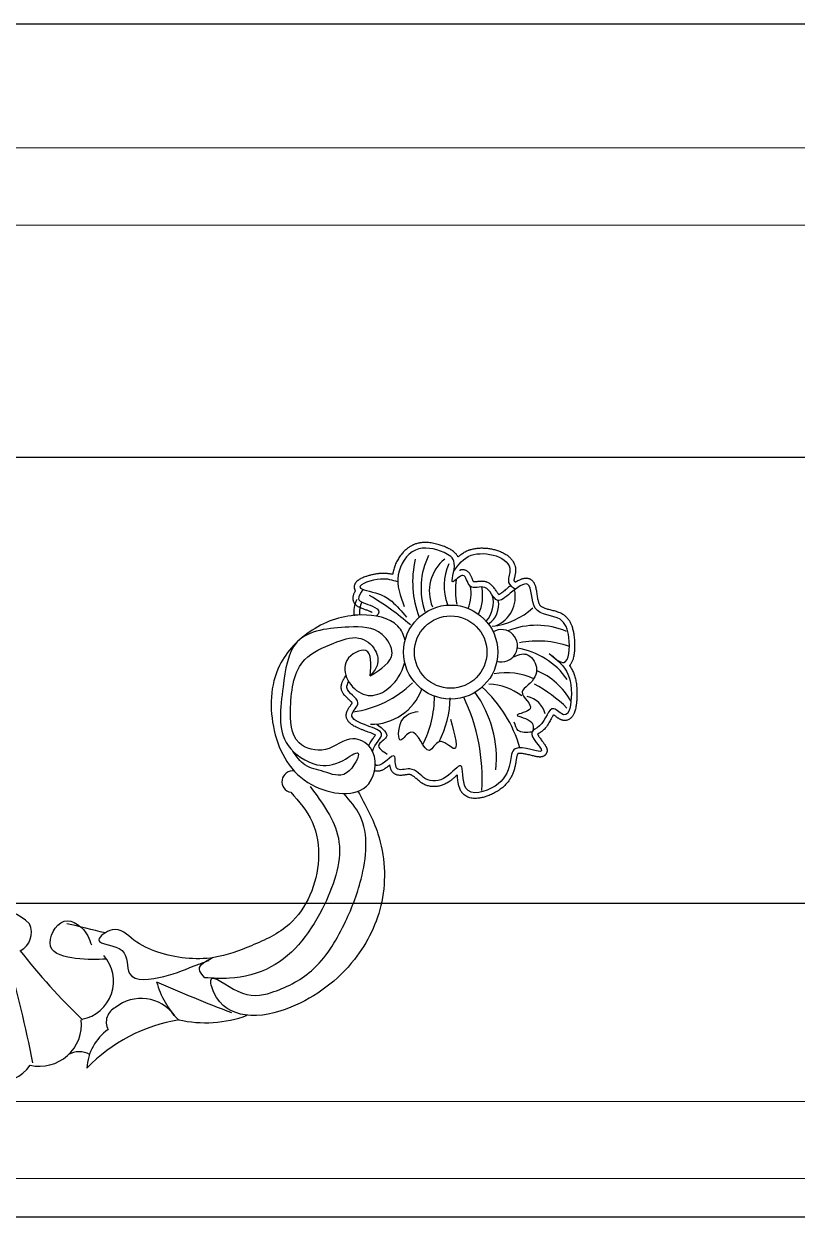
# Model space of a CAD drawing. Header units: millimetres. Extents: x -159343 to -156938, y -78749 to -77939.
# Drawn here: x -158895 to -158831.9, y -78577.1 to -78479.6 of the extents above; entities that cross this region are included whole.
import ezdxf

# ---------------------------------------------------------------- set-up
doc = ezdxf.new("R2010")
doc.units = ezdxf.units.MM
doc.header["$LTSCALE"] = 2
doc.header["$MEASUREMENT"] = 0
doc.layers.get('0').update_dxf_attribs({"linetype": 'CONTINUOUS'})
doc.layers.add('刀型线', color=67, linetype='CONTINUOUS', lineweight=9)
doc.layers.add('标注', color=7, linetype='CONTINUOUS', lineweight=25)
doc.layers.add('图层3', color=3, linetype='CONTINUOUS')
doc.layers.add('家具', color=3, linetype='CONTINUOUS')

# ---------------------------------------------------------------- blocks, each defined once
blk = doc.blocks.new('23545')
for radius in [3.842, 2.958]:
    blk.add_circle((54537.914, -41142.224), radius)
for centre, radius, start, end in [((54541.524, -41136.992), 6.032, 153.92171, 198.69567), ((54542.765, -41136.487), 7.956, 166.55089, 201.20475), ((54539.507, -41137.256), 3.342, 128.15471, 202.67138), ((54541.719, -41136.802), 4.341, 155.82478, 200.71533), ((54544.817, -41137.204), 6.511, 171.93944, 189.993), ((54536.307, -41137.458), 3.273, 338.4442, 10.49738), ((54536.947, -41137.616), 3.58, 335.00481, 11.38966), ((54540.634, -41137.703), 2.559, 292.09793, 12.72097), ((54532.172, -41138.95), 2.171, 151.99728, 188.38391), ((54532.172, -41138.95), 1.71, 151.99728, 188.38391), ((54519.524, -41157.478), 23.096, 49.18661, 59.3527), ((54539.115, -41138.193), 2.283, 318.3358, 15.63657), ((54539.972, -41138.369), 1.864, 303.27205, 10.952), ((54540.675, -41134.301), 5.846, 276.27708, 312.62465), ((54544.929, -41146.185), 6.148, 66.70446, 112.42199), ((54542.059, -41141.709), 1.317, 253.43192, 120.7351), ((54542.399, -41147.947), 6.115, 34.69685, 80.9535), ((54545.019, -41148.987), 7.664, 70.30579, 101.16067), ((54542.472, -41149.264), 5.351, 65.41891, 100.82391), ((54542.696, -41149.046), 5.766, 29.05459, 67.2302), ((54528.79, -41138.6), 8.586, 277.71632, 314.4456), ((54533.078, -41153.13), 10.937, 16.42139, 47.38514), ((54540.824, -41149.695), 4.85, 53.31081, 87.49766), ((54539.374, -41154.9), 11.409, 45.22004, 61.8115), ((54531.427, -41143.725), 4.398, 269.04924, 339.66697), ((54528.199, -41145.896), 8.384, 332.459, 0.46529), ((54529.462, -41145.722), 8.424, 332.95539, 358.39472), ((54524.746, -41152.609), 15.737, 356.63856, 25.17931), ((54532.497, -41150.893), 9.15, 354.02507, 36.00166), ((54543.775, -41147.731), 1.918, 13.76311, 78.17092), ((54525.005, -41152.81), 0.875, 80.86014, 260.73716), ((54500.441, -41167.467), 4.337, 44.83837, 90.20666), ((54501.991, -41165.129), 1.687, 297.61707, 25.22765), ((54467.836, -41330.135), 170.199, 75.76416, 76.84161), ((54405.252, -41195.118), 100.429, 11.11444, 16.21969), ((54544.607, -41133.917), 53.102, 217.96023, 226.21257), ((54507.252, -41169.11), 3.143, 280.23796, 41.98984), ((54573.782, -41032.429), 149.259, 246.34966, 248.88562), ((54520.608, -41167.368), 6.936, 194.90458, 224.73468), ((54511.088, -41172.431), 1.296, 114.20737, 208.35466), ((54512.65, -41173.836), 3.328, 35.80558, 128.98994), ((54504.333, -41172.601), 3.442, 257.40808, 5.87454), ((54517.866, -41185.491), 13.397, 99.12011, 136.10408), ((54517.871, -41162.522), 9.971, 257.31555, 290.15105), ((54512.347, -41176.421), 4.141, 125.40731, 176.96362), ((54500.972, -41174.128), 3.19, 200.81214, 324.95177), ((54507.584, -41176.658), 1.793, 61.85034, 119.30999)]:
    blk.add_arc(centre, radius, start, end)
for points, knots in [([(54538.521, -41134.458), (54538.513, -41134.443), (54538.505, -41134.428), (54538.475, -41134.377), (54538.451, -41134.341), (54538.402, -41134.273), (54538.376, -41134.241), (54538.322, -41134.18), (54538.294, -41134.151), (54538.223, -41134.082), (54538.179, -41134.045), (54538.09, -41133.976), (54538.045, -41133.944), (54537.954, -41133.885), (54537.908, -41133.858), (54537.817, -41133.807), (54537.771, -41133.784), (54537.699, -41133.748), (54537.671, -41133.735), (54537.616, -41133.71), (54537.589, -41133.697), (54537.534, -41133.673), (54537.507, -41133.662), (54537.424, -41133.627), (54537.369, -41133.604), (54537.201, -41133.539), (54537.088, -41133.499), (54536.833, -41133.419), (54536.691, -41133.381), (54536.404, -41133.321), (54536.259, -41133.299), (54535.995, -41133.277), (54535.877, -41133.273), (54535.641, -41133.28), (54535.522, -41133.291), (54535.306, -41133.327), (54535.208, -41133.35), (54535.07, -41133.392), (54535.028, -41133.406), (54534.95, -41133.435), (54534.913, -41133.449), (54534.858, -41133.473), (54534.839, -41133.482), (54534.801, -41133.499), (54534.782, -41133.508), (54534.727, -41133.536), (54534.69, -41133.556), (54534.582, -41133.618), (54534.513, -41133.663), (54534.379, -41133.759), (54534.315, -41133.811), (54534.156, -41133.949), (54534.066, -41134.04), (54533.897, -41134.233), (54533.819, -41134.334), (54533.674, -41134.546), (54533.607, -41134.656), (54533.486, -41134.882), (54533.432, -41134.998), (54533.336, -41135.235), (54533.295, -41135.356), (54533.225, -41135.6), (54533.197, -41135.724), (54533.175, -41135.862), (54533.172, -41135.876), (54533.17, -41135.89)], [2201.175615, 2201.175615, 2201.175615, 2201.175615, 2204.896537, 2204.896537, 2214.513598, 2214.513598, 2224.130658, 2224.130658, 2233.747718, 2233.747718, 2248.116935, 2248.116935, 2262.486153, 2262.486153, 2276.85537, 2276.85537, 2291.224588, 2291.224588, 2300.082828, 2300.082828, 2309.060963, 2309.060963, 2318.039099, 2318.039099, 2335.995371, 2335.995371, 2371.907914, 2371.907914, 2415.547035, 2415.547035, 2459.186156, 2459.186156, 2494.299778, 2494.299778, 2529.4134, 2529.4134, 2558.723023, 2558.723023, 2571.45382, 2571.45382, 2582.704452, 2582.704452, 2588.655999, 2588.655999, 2594.607547, 2594.607547, 2606.510642, 2606.510642, 2630.316832, 2630.316832, 2654.123022, 2654.123022, 2691.075359, 2691.075359, 2728.027697, 2728.027697, 2764.980035, 2764.980035, 2801.932372, 2801.932372, 2838.88471, 2838.88471, 2875.837048, 2875.837048, 2880.064369, 2880.064369, 2880.064369, 2880.064369]), ([(54538.521, -41134.458), (54538.594, -41134.389), (54538.67, -41134.322), (54538.836, -41134.194), (54538.925, -41134.134), (54539.116, -41134.022), (54539.217, -41133.972), (54539.35, -41133.918), (54539.377, -41133.908), (54539.424, -41133.89), (54539.445, -41133.883), (54539.488, -41133.869), (54539.51, -41133.862), (54539.574, -41133.842), (54539.618, -41133.83), (54539.768, -41133.793), (54539.877, -41133.773), (54540.097, -41133.743), (54540.208, -41133.734), (54540.433, -41133.725), (54540.547, -41133.726), (54540.774, -41133.737), (54540.888, -41133.747), (54541.114, -41133.777), (54541.226, -41133.796), (54541.448, -41133.845), (54541.558, -41133.874), (54541.773, -41133.941), (54541.878, -41133.979), (54542.083, -41134.065), (54542.182, -41134.113), (54542.372, -41134.219), (54542.464, -41134.278), (54542.616, -41134.392), (54542.678, -41134.444), (54542.796, -41134.556), (54542.851, -41134.616), (54542.944, -41134.733), (54542.982, -41134.788), (54543.052, -41134.904), (54543.083, -41134.966), (54543.136, -41135.093), (54543.159, -41135.159), (54543.192, -41135.296), (54543.204, -41135.367), (54543.211, -41135.461), (54543.213, -41135.483), (54543.214, -41135.522), (54543.214, -41135.539), (54543.214, -41135.571), (54543.214, -41135.584), (54543.213, -41135.608), (54543.212, -41135.618), (54543.21, -41135.654), (54543.208, -41135.679), (54543.2, -41135.748), (54543.194, -41135.791), (54543.179, -41135.873), (54543.171, -41135.913), (54543.155, -41135.988), (54543.146, -41136.024), (54543.13, -41136.092), (54543.122, -41136.124), (54543.109, -41136.185), (54543.102, -41136.213), (54543.092, -41136.265), (54543.088, -41136.289), (54543.083, -41136.33), (54543.081, -41136.348), (54543.08, -41136.372), (54543.08, -41136.381), (54543.081, -41136.393), (54543.081, -41136.397), (54543.082, -41136.399), (54543.082, -41136.399), (54543.082, -41136.399)], [124.013197, 124.013197, 124.013197, 124.013197, 154.151526, 154.151526, 184.981832, 184.981832, 215.812137, 215.812137, 223.230654, 223.230654, 229.119389, 229.119389, 235.008124, 235.008124, 246.785594, 246.785594, 275.130973, 275.130973, 303.476352, 303.476352, 331.821731, 331.821731, 360.167111, 360.167111, 388.51249, 388.51249, 416.857869, 416.857869, 445.203248, 445.203248, 473.548628, 473.548628, 501.894007, 501.894007, 523.208012, 523.208012, 544.522018, 544.522018, 561.88202, 561.88202, 579.242022, 579.242022, 596.602024, 596.602024, 613.962026, 613.962026, 619.24629, 619.24629, 623.392399, 623.392399, 626.712776, 626.712776, 629.088009, 629.088009, 635.178413, 635.178413, 646.548216, 646.548216, 657.918018, 657.918018, 669.28782, 669.28782, 680.657622, 680.657622, 692.027425, 692.027425, 703.397227, 703.397227, 714.767029, 714.767029, 723.30435, 723.30435, 731.841672, 731.841672, 732.028621, 732.028621, 732.028621, 732.028621]), ([(54533.17, -41135.89), (54533.123, -41135.879), (54533.075, -41135.868), (54532.935, -41135.841), (54532.841, -41135.827), (54532.645, -41135.806), (54532.542, -41135.8), (54532.395, -41135.799), (54532.353, -41135.8), (54532.274, -41135.802), (54532.236, -41135.804), (54532.164, -41135.809), (54532.128, -41135.812), (54532.057, -41135.819), (54532.021, -41135.823), (54531.894, -41135.839), (54531.802, -41135.853), (54531.619, -41135.888), (54531.527, -41135.908), (54531.346, -41135.952), (54531.257, -41135.977), (54531.083, -41136.03), (54530.998, -41136.058), (54530.859, -41136.109), (54530.802, -41136.132), (54530.692, -41136.178), (54530.639, -41136.203), (54530.554, -41136.246), (54530.52, -41136.264), (54530.454, -41136.302), (54530.421, -41136.322), (54530.367, -41136.359), (54530.344, -41136.376), (54530.298, -41136.411), (54530.276, -41136.43), (54530.236, -41136.467), (54530.219, -41136.485), (54530.184, -41136.523), (54530.167, -41136.544), (54530.137, -41136.586), (54530.125, -41136.606), (54530.1, -41136.65), (54530.088, -41136.674), (54530.069, -41136.721), (54530.062, -41136.743), (54530.049, -41136.792), (54530.044, -41136.817), (54530.038, -41136.87), (54530.036, -41136.898), (54530.038, -41136.955), (54530.041, -41136.984), (54530.051, -41137.035), (54530.057, -41137.057), (54530.07, -41137.099), (54530.078, -41137.119), (54530.095, -41137.157), (54530.105, -41137.175), (54530.12, -41137.2), (54530.125, -41137.209), (54530.13, -41137.217)], [70.317075, 70.317075, 70.317075, 70.317075, 86.053018, 86.053018, 114.737358, 114.737358, 143.421697, 143.421697, 154.486639, 154.486639, 164.075337, 164.075337, 172.971691, 172.971691, 181.868044, 181.868044, 204.435942, 204.435942, 227.00384, 227.00384, 249.571737, 249.571737, 272.139635, 272.139635, 288.382513, 288.382513, 304.625391, 304.625391, 315.730985, 315.730985, 326.836579, 326.836579, 335.01176, 335.01176, 343.186941, 343.186941, 349.4926, 349.4926, 355.79826, 355.79826, 360.744503, 360.744503, 365.690747, 365.690747, 369.655522, 369.655522, 373.620297, 373.620297, 377.585072, 377.585072, 381.549847, 381.549847, 384.730442, 384.730442, 387.911036, 387.911036, 391.091631, 391.091631, 392.810012, 392.810012, 392.810012, 392.810012]), ([(54539.798, -41136.487), (54539.797, -41136.485), (54539.796, -41136.483), (54539.791, -41136.477), (54539.788, -41136.472), (54539.778, -41136.455), (54539.77, -41136.442), (54539.753, -41136.411), (54539.745, -41136.393), (54539.726, -41136.353), (54539.717, -41136.332), (54539.697, -41136.287), (54539.686, -41136.263), (54539.665, -41136.213), (54539.654, -41136.186), (54539.631, -41136.133), (54539.619, -41136.105), (54539.593, -41136.048), (54539.58, -41136.019), (54539.55, -41135.96), (54539.533, -41135.93), (54539.501, -41135.875), (54539.486, -41135.851), (54539.452, -41135.803), (54539.433, -41135.778), (54539.395, -41135.733), (54539.376, -41135.714), (54539.335, -41135.674), (54539.312, -41135.655), (54539.266, -41135.621), (54539.244, -41135.606), (54539.195, -41135.579), (54539.17, -41135.566), (54539.115, -41135.544), (54539.086, -41135.534), (54539.026, -41135.519), (54538.995, -41135.514), (54538.956, -41135.51), (54538.948, -41135.51), (54538.933, -41135.509), (54538.925, -41135.508), (54538.902, -41135.508), (54538.887, -41135.508), (54538.844, -41135.51), (54538.818, -41135.513), (54538.767, -41135.521), (54538.743, -41135.526), (54538.698, -41135.538), (54538.677, -41135.545), (54538.653, -41135.554), (54538.65, -41135.555), (54538.647, -41135.556)], [1765.250202, 1765.250202, 1765.250202, 1765.250202, 1767.413849, 1767.413849, 1771.741142, 1771.741142, 1779.963249, 1779.963249, 1788.185355, 1788.185355, 1796.407461, 1796.407461, 1804.629568, 1804.629568, 1812.851674, 1812.851674, 1821.07378, 1821.07378, 1829.295887, 1829.295887, 1837.517993, 1837.517993, 1843.733585, 1843.733585, 1849.949176, 1849.949176, 1854.815947, 1854.815947, 1859.682717, 1859.682717, 1863.624139, 1863.624139, 1867.56556, 1867.56556, 1871.506982, 1871.506982, 1875.448404, 1875.448404, 1876.451967, 1876.451967, 1877.45553, 1877.45553, 1879.462656, 1879.462656, 1883.36741, 1883.36741, 1887.272164, 1887.272164, 1891.176918, 1891.176918, 1891.777156, 1891.777156, 1891.777156, 1891.777156]), ([(54547.617, -41143.324), (54547.627, -41143.314), (54547.637, -41143.305), (54547.667, -41143.274), (54547.686, -41143.252), (54547.722, -41143.207), (54547.739, -41143.184), (54547.778, -41143.126), (54547.799, -41143.09), (54547.838, -41143.017), (54547.855, -41142.98), (54547.886, -41142.906), (54547.901, -41142.868), (54547.927, -41142.792), (54547.938, -41142.753), (54547.966, -41142.654), (54547.98, -41142.593), (54548.004, -41142.468), (54548.015, -41142.404), (54548.032, -41142.275), (54548.039, -41142.21), (54548.051, -41142.077), (54548.055, -41142.01), (54548.064, -41141.803), (54548.064, -41141.661), (54548.056, -41141.378), (54548.046, -41141.237), (54548.029, -41141.064), (54548.025, -41141.028), (54548.012, -41140.914), (54548.001, -41140.836), (54547.97, -41140.647), (54547.948, -41140.537), (54547.894, -41140.323), (54547.863, -41140.218), (54547.795, -41140.035), (54547.762, -41139.956), (54547.685, -41139.802), (54547.643, -41139.727), (54547.547, -41139.584), (54547.494, -41139.515), (54547.388, -41139.397), (54547.335, -41139.346), (54547.224, -41139.25), (54547.164, -41139.206), (54547.092, -41139.16), (54547.081, -41139.153), (54547.061, -41139.141), (54547.05, -41139.134), (54547.019, -41139.116), (54546.998, -41139.105), (54546.936, -41139.072), (54546.894, -41139.051), (54546.788, -41139.005), (54546.725, -41138.98), (54546.598, -41138.935), (54546.535, -41138.916), (54546.411, -41138.879), (54546.349, -41138.863), (54546.228, -41138.831), (54546.168, -41138.816), (54546.052, -41138.787), (54545.995, -41138.773), (54545.885, -41138.745), (54545.832, -41138.73), (54545.73, -41138.7), (54545.682, -41138.685), (54545.591, -41138.653), (54545.549, -41138.636), (54545.471, -41138.602), (54545.435, -41138.584), (54545.378, -41138.551), (54545.354, -41138.536), (54545.312, -41138.505), (54545.293, -41138.49), (54545.259, -41138.458), (54545.244, -41138.442), (54545.225, -41138.418), (54545.22, -41138.412), (54545.212, -41138.401), (54545.209, -41138.397), (54545.203, -41138.389), (54545.201, -41138.385), (54545.194, -41138.374), (54545.189, -41138.365), (54545.173, -41138.337), (54545.161, -41138.314), (54545.139, -41138.262), (54545.128, -41138.233), (54545.106, -41138.171), (54545.096, -41138.137), (54545.077, -41138.066), (54545.068, -41138.029), (54545.046, -41137.934), (54545.035, -41137.875), (54545.014, -41137.752), (54545.004, -41137.689), (54544.984, -41137.56), (54544.975, -41137.495), (54544.955, -41137.364), (54544.945, -41137.298), (54544.926, -41137.182), (54544.916, -41137.132), (54544.896, -41137.032), (54544.884, -41136.982), (54544.86, -41136.893), (54544.849, -41136.855), (54544.823, -41136.778), (54544.808, -41136.74), (54544.777, -41136.67), (54544.762, -41136.639), (54544.727, -41136.577), (54544.707, -41136.546), (54544.667, -41136.491), (54544.648, -41136.467), (54544.604, -41136.42), (54544.581, -41136.396), (54544.528, -41136.352), (54544.499, -41136.331), (54544.455, -41136.304), (54544.441, -41136.296), (54544.412, -41136.281), (54544.397, -41136.273), (54544.352, -41136.254), (54544.322, -41136.243), (54544.261, -41136.225), (54544.231, -41136.218), (54544.172, -41136.209), (54544.142, -41136.206), (54544.085, -41136.203), (54544.057, -41136.203), (54544.003, -41136.206), (54543.977, -41136.208), (54543.912, -41136.216), (54543.875, -41136.223), (54543.802, -41136.24), (54543.767, -41136.251), (54543.698, -41136.273), (54543.664, -41136.285), (54543.598, -41136.312), (54543.565, -41136.327), (54543.483, -41136.365), (54543.434, -41136.391), (54543.336, -41136.445), (54543.288, -41136.473), (54543.229, -41136.51), (54543.219, -41136.516), (54543.208, -41136.523)], [197.097982, 197.097982, 197.097982, 197.097982, 200.37392, 200.37392, 207.692731, 207.692731, 215.011542, 215.011542, 226.243212, 226.243212, 237.474881, 237.474881, 248.70655, 248.70655, 259.93822, 259.93822, 277.168875, 277.168875, 294.39953, 294.39953, 311.630185, 311.630185, 328.86084, 328.86084, 364.465033, 364.465033, 400.069227, 400.069227, 409.387485, 409.387485, 430.194786, 430.194786, 460.62032, 460.62032, 491.045853, 491.045853, 515.289359, 515.289359, 539.532866, 539.532866, 563.776372, 563.776372, 583.863894, 583.863894, 603.951415, 603.951415, 607.224509, 607.224509, 610.497603, 610.497603, 617.043791, 617.043791, 630.136166, 630.136166, 649.929385, 649.929385, 669.722604, 669.722604, 689.515823, 689.515823, 709.309042, 709.309042, 729.102261, 729.102261, 748.895481, 748.895481, 768.6887, 768.6887, 788.481919, 788.481919, 808.275138, 808.275138, 824.103203, 824.103203, 839.931268, 839.931268, 855.759333, 855.759333, 861.562474, 861.562474, 865.345262, 865.345262, 868.428287, 868.428287, 874.594335, 874.594335, 888.535504, 888.535504, 902.476673, 902.476673, 916.417843, 916.417843, 930.359012, 930.359012, 950.327319, 950.327319, 970.295626, 970.295626, 990.263933, 990.263933, 1010.23224, 1010.23224, 1025.500916, 1025.500916, 1040.769592, 1040.769592, 1052.492634, 1052.492634, 1064.215675, 1064.215675, 1073.42842, 1073.42842, 1082.641164, 1082.641164, 1089.859344, 1089.859344, 1097.077525, 1097.077525, 1104.295706, 1104.295706, 1107.52697, 1107.52697, 1110.758235, 1110.758235, 1117.389737, 1117.389737, 1124.02124, 1124.02124, 1130.652743, 1130.652743, 1137.284245, 1137.284245, 1143.915748, 1143.915748, 1153.852605, 1153.852605, 1163.789462, 1163.789462, 1173.726319, 1173.726319, 1183.663175, 1183.663175, 1198.880467, 1198.880467, 1214.097758, 1214.097758, 1217.411417, 1217.411417, 1217.411417, 1217.411417]), ([(54530.13, -41137.217), (54530.127, -41137.223), (54530.124, -41137.228), (54530.098, -41137.273), (54530.075, -41137.314), (54530.038, -41137.388), (54530.023, -41137.421), (54529.994, -41137.489), (54529.98, -41137.525), (54529.959, -41137.592), (54529.951, -41137.623), (54529.937, -41137.688), (54529.932, -41137.722), (54529.926, -41137.786), (54529.924, -41137.815), (54529.926, -41137.876), (54529.928, -41137.907), (54529.935, -41137.95), (54529.936, -41137.96), (54529.94, -41137.98), (54529.943, -41137.99), (54529.95, -41138.019), (54529.955, -41138.038), (54529.972, -41138.087), (54529.984, -41138.116), (54530.011, -41138.17), (54530.026, -41138.196), (54530.057, -41138.244), (54530.074, -41138.267), (54530.109, -41138.309), (54530.127, -41138.328), (54530.163, -41138.364), (54530.181, -41138.381), (54530.218, -41138.412), (54530.237, -41138.426), (54530.284, -41138.461), (54530.313, -41138.48), (54530.371, -41138.514), (54530.4, -41138.53), (54530.457, -41138.56), (54530.486, -41138.573), (54530.544, -41138.599), (54530.572, -41138.611), (54530.644, -41138.641), (54530.688, -41138.657), (54530.775, -41138.689), (54530.818, -41138.704), (54530.905, -41138.735), (54530.948, -41138.75), (54531.033, -41138.78), (54531.076, -41138.795), (54531.158, -41138.826), (54531.199, -41138.841), (54531.265, -41138.868), (54531.291, -41138.879), (54531.338, -41138.9), (54531.359, -41138.909), (54531.4, -41138.929), (54531.419, -41138.938), (54531.464, -41138.962), (54531.489, -41138.975), (54531.511, -41138.988)], [40.809193, 40.809193, 40.809193, 40.809193, 42.495219, 42.495219, 54.735844, 54.735844, 64.026002, 64.026002, 73.31616, 73.31616, 80.620352, 80.620352, 87.924544, 87.924544, 93.639636, 93.639636, 99.354728, 99.354728, 101.11378, 101.11378, 102.872832, 102.872832, 106.390937, 106.390937, 111.935737, 111.935737, 117.480537, 117.480537, 123.025337, 123.025337, 128.570137, 128.570137, 134.114937, 134.114937, 139.659737, 139.659737, 148.358368, 148.358368, 157.056998, 157.056998, 165.755629, 165.755629, 174.454259, 174.454259, 187.633656, 187.633656, 200.813052, 200.813052, 213.992448, 213.992448, 227.171845, 227.171845, 240.351241, 240.351241, 249.356152, 249.356152, 256.856042, 256.856042, 264.355931, 264.355931, 274.858457, 274.858457, 274.858457, 274.858457]), ([(54541.859, -41137.539), (54541.848, -41137.528), (54541.836, -41137.514), (54541.81, -41137.481), (54541.796, -41137.463), (54541.766, -41137.422), (54541.75, -41137.399), (54541.716, -41137.351), (54541.699, -41137.325), (54541.662, -41137.272), (54541.644, -41137.244), (54541.597, -41137.176), (54541.568, -41137.134), (54541.507, -41137.05), (54541.475, -41137.007), (54541.405, -41136.92), (54541.367, -41136.877), (54541.294, -41136.8), (54541.26, -41136.767), (54541.187, -41136.703), (54541.147, -41136.672), (54541.07, -41136.619), (54541.034, -41136.597), (54540.958, -41136.556), (54540.917, -41136.537), (54540.866, -41136.517), (54540.857, -41136.514), (54540.838, -41136.508), (54540.829, -41136.505), (54540.802, -41136.496), (54540.784, -41136.491), (54540.727, -41136.476), (54540.687, -41136.469), (54540.611, -41136.457), (54540.574, -41136.454), (54540.502, -41136.449), (54540.467, -41136.449), (54540.4, -41136.449), (54540.367, -41136.45), (54540.292, -41136.454), (54540.25, -41136.458), (54540.17, -41136.465), (54540.132, -41136.469), (54540.06, -41136.477), (54540.026, -41136.481), (54539.964, -41136.487), (54539.936, -41136.489), (54539.886, -41136.491), (54539.864, -41136.491), (54539.832, -41136.491), (54539.821, -41136.49), (54539.806, -41136.488), (54539.802, -41136.487), (54539.798, -41136.487)], [1473.587254, 1473.587254, 1473.587254, 1473.587254, 1484.017982, 1484.017982, 1494.44871, 1494.44871, 1504.879437, 1504.879437, 1515.310165, 1515.310165, 1525.740893, 1525.740893, 1540.126746, 1540.126746, 1554.512599, 1554.512599, 1568.898453, 1568.898453, 1580.081765, 1580.081765, 1591.265078, 1591.265078, 1600.115269, 1600.115269, 1608.96546, 1608.96546, 1610.811542, 1610.811542, 1612.657623, 1612.657623, 1616.349786, 1616.349786, 1624.66002, 1624.66002, 1632.970253, 1632.970253, 1641.280487, 1641.280487, 1649.59072, 1649.59072, 1661.230776, 1661.230776, 1672.870832, 1672.870832, 1684.510888, 1684.510888, 1696.150944, 1696.150944, 1707.791, 1707.791, 1716.531106, 1716.531106, 1721.859687, 1721.859687, 1721.859687, 1721.859687]), ([(54542.819, -41136.797), (54542.784, -41136.823), (54542.75, -41136.85), (54542.667, -41136.915), (54542.62, -41136.953), (54542.553, -41137.007), (54542.533, -41137.024), (54542.496, -41137.054), (54542.48, -41137.068), (54542.433, -41137.107), (54542.402, -41137.132), (54542.322, -41137.199), (54542.274, -41137.24), (54542.181, -41137.317), (54542.136, -41137.352), (54542.061, -41137.41), (54542.03, -41137.433), (54541.971, -41137.474), (54541.944, -41137.492), (54541.901, -41137.518), (54541.884, -41137.527), (54541.865, -41137.536), (54541.862, -41137.538), (54541.859, -41137.539)], [1258.75979, 1258.75979, 1258.75979, 1258.75979, 1270.035728, 1270.035728, 1285.580913, 1285.580913, 1292.403028, 1292.403028, 1297.948871, 1297.948871, 1308.509096, 1308.509096, 1326.48419, 1326.48419, 1344.459284, 1344.459284, 1358.772208, 1358.772208, 1373.085132, 1373.085132, 1384.271469, 1384.271469, 1386.96384, 1386.96384, 1386.96384, 1386.96384]), ([(54543.082, -41136.399), (54543.083, -41136.401), (54543.084, -41136.403), (54543.089, -41136.411), (54543.093, -41136.416), (54543.103, -41136.429), (54543.11, -41136.436), (54543.126, -41136.453), (54543.135, -41136.462), (54543.162, -41136.486), (54543.18, -41136.501), (54543.204, -41136.52), (54543.206, -41136.521), (54543.208, -41136.523)], [750.262642, 750.262642, 750.262642, 750.262642, 758.436962, 758.436962, 766.611282, 766.611282, 774.785602, 774.785602, 782.959922, 782.959922, 795.018473, 795.018473, 796.270114, 796.270114, 796.270114, 796.270114]), ([(54534.193, -41141.267), (54534.089, -41140.823), (54533.433, -41139.486), (54530.121, -41138.887), (54526.542, -41140.085), (54523.195, -41143.491), (54523.042, -41148.787), (54525.588, -41153.539), (54531.604, -41154.361), (54532.066, -41150.138), (54529.599, -41148.855), (54527.895, -41150.614), (54524.868, -41149.815), (54524.738, -41146.301), (54525.267, -41142.76), (54528.156, -41141.59), (54530.283, -41140.725), (54531.868, -41141.836), (54532.088, -41143.314), (54531.573, -41143.902), (54531.339, -41144.168)], [1520.772684, 1520.772684, 1520.772684, 1520.772684, 1677.525315, 2046.631684, 2539.147336, 3003.047091, 3631.184208, 4263.555598, 4812.858493, 5156.699383, 5347.856745, 5632.679408, 5893.626071, 6245.08474, 6724.940195, 7045.770818, 7286.659396, 7488.025369, 7633.682155, 7754.25441, 7754.25441, 7754.25441, 7754.25441]), ([(54531.511, -41138.988), (54531.508, -41138.992), (54531.505, -41138.995), (54531.502, -41138.999), (54531.502, -41138.999), (54531.502, -41138.999)], [377.125134, 377.125134, 377.125134, 377.125134, 378.556282, 378.556282, 378.570738, 378.570738, 378.570738, 378.570738]), ([(54531.339, -41144.168), (54531.409, -41143.219), (54531.537, -41141.485), (54528.349, -41143.061), (54530.696, -41146.747), (54533.393, -41145.053), (54534.051, -41143.494), (54534.161, -41143.048)], [7754.25441, 7754.25441, 7754.25441, 7754.25441, 8001.185374, 8205.87036, 8567.470423, 8936.163423, 9079.989566, 9079.989566, 9079.989566, 9079.989566]), ([(54545.949, -41142.333), (54546.342, -41142.651), (54547.386, -41143.497), (54547.948, -41145.066), (54547.551, -41147.994), (54545.949, -41146.201), (54545.638, -41148.238), (54543.955, -41148.785), (54546.526, -41151.137), (54542.885, -41149.381), (54542.804, -41151.77), (54541.898, -41153.32), (54538.613, -41154.308), (54539.121, -41150.657), (54537.522, -41152.776), (54535.783, -41152.889), (54534.9, -41151.439), (54533.226, -41152.168), (54533.591, -41149.863), (54532.273, -41151.664), (54531.815, -41151.47), (54531.764, -41151.429)], [0, 0, 0, 0, 173.028622, 459.036791, 672.377874, 785.528233, 1000.963722, 1095.885372, 1294.717712, 1547.775924, 1690.880953, 1958.073756, 2240.199719, 2459.618102, 2634.555277, 2835.284358, 3012.10264, 3138.360395, 3258.973424, 3444.741507, 3471.464687, 3471.464687, 3471.464687, 3471.464687]), ([(54547.617, -41143.324), (54547.624, -41143.333), (54547.63, -41143.342), (54547.701, -41143.449), (54547.761, -41143.549), (54547.87, -41143.757), (54547.919, -41143.865), (54548.007, -41144.09), (54548.045, -41144.206), (54548.11, -41144.447), (54548.136, -41144.572), (54548.18, -41144.831), (54548.196, -41144.966), (54548.218, -41145.245), (54548.225, -41145.39), (54548.227, -41145.598), (54548.226, -41145.656), (54548.225, -41145.774), (54548.223, -41145.834), (54548.216, -41146.016), (54548.209, -41146.139), (54548.189, -41146.352), (54548.179, -41146.441), (54548.153, -41146.618), (54548.138, -41146.705), (54548.107, -41146.85), (54548.093, -41146.909), (54548.06, -41147.025), (54548.042, -41147.082), (54548.006, -41147.181), (54547.989, -41147.223), (54547.951, -41147.306), (54547.93, -41147.347), (54547.887, -41147.419), (54547.867, -41147.451), (54547.821, -41147.513), (54547.796, -41147.543), (54547.746, -41147.596), (54547.722, -41147.619), (54547.67, -41147.663), (54547.641, -41147.684), (54547.58, -41147.722), (54547.547, -41147.74), (54547.477, -41147.77), (54547.44, -41147.783), (54547.37, -41147.8), (54547.337, -41147.806), (54547.271, -41147.813), (54547.238, -41147.814), (54547.172, -41147.812), (54547.139, -41147.808), (54547.096, -41147.801), (54547.084, -41147.799), (54547.064, -41147.795), (54547.055, -41147.792), (54547.025, -41147.785), (54547.004, -41147.779), (54546.965, -41147.765), (54546.946, -41147.758), (54546.899, -41147.739), (54546.872, -41147.727), (54546.822, -41147.701), (54546.797, -41147.688), (54546.751, -41147.661), (54546.729, -41147.647), (54546.686, -41147.619), (54546.665, -41147.605), (54546.615, -41147.57), (54546.586, -41147.549), (54546.529, -41147.508), (54546.502, -41147.488), (54546.45, -41147.45), (54546.425, -41147.431), (54546.378, -41147.397), (54546.356, -41147.381), (54546.326, -41147.36), (54546.316, -41147.354), (54546.308, -41147.348)], [215.165782, 215.165782, 215.165782, 215.165782, 218.958652, 218.958652, 257.597592, 257.597592, 296.236531, 296.236531, 334.875471, 334.875471, 373.51441, 373.51441, 412.15335, 412.15335, 450.79229, 450.79229, 465.421163, 465.421163, 480.050037, 480.050037, 509.307785, 509.307785, 530.687254, 530.687254, 552.066723, 552.066723, 567.152876, 567.152876, 582.239029, 582.239029, 593.718154, 593.718154, 605.197279, 605.197279, 614.207646, 614.207646, 623.218013, 623.218013, 630.292221, 630.292221, 637.36643, 637.36643, 644.440639, 644.440639, 651.514847, 651.514847, 657.453612, 657.453612, 663.392377, 663.392377, 669.331141, 669.331141, 671.534655, 671.534655, 673.210002, 673.210002, 677.48717, 677.48717, 681.764337, 681.764337, 688.529529, 688.529529, 695.29472, 695.29472, 702.059912, 702.059912, 708.825103, 708.825103, 718.986845, 718.986845, 729.148586, 729.148586, 739.310327, 739.310327, 749.472069, 749.472069, 754.267105, 754.267105, 754.267105, 754.267105]), ([(54529.872, -41146.372), (54529.867, -41146.364), (54529.859, -41146.353), (54529.84, -41146.33), (54529.829, -41146.316), (54529.802, -41146.287), (54529.787, -41146.271), (54529.753, -41146.238), (54529.735, -41146.22), (54529.696, -41146.184), (54529.675, -41146.165), (54529.623, -41146.118), (54529.59, -41146.089), (54529.523, -41146.028), (54529.488, -41145.996), (54529.416, -41145.93), (54529.38, -41145.895), (54529.314, -41145.827), (54529.284, -41145.795), (54529.225, -41145.725), (54529.195, -41145.688), (54529.145, -41145.617), (54529.124, -41145.584), (54529.084, -41145.514), (54529.065, -41145.476), (54529.034, -41145.404), (54529.022, -41145.37), (54529.001, -41145.299), (54528.993, -41145.262), (54528.984, -41145.206), (54528.982, -41145.188), (54528.979, -41145.159), (54528.979, -41145.149), (54528.977, -41145.128), (54528.977, -41145.117), (54528.977, -41145.087), (54528.977, -41145.067), (54528.98, -41145.011), (54528.984, -41144.977), (54528.994, -41144.911), (54529.001, -41144.88), (54529.016, -41144.82), (54529.024, -41144.791), (54529.042, -41144.736), (54529.051, -41144.71), (54529.075, -41144.648), (54529.09, -41144.613), (54529.12, -41144.547), (54529.134, -41144.516), (54529.157, -41144.468), (54529.166, -41144.451), (54529.361, -41144.153)], [4280.133631, 4280.133631, 4280.133631, 4280.133631, 4289.638806, 4289.638806, 4299.143981, 4299.143981, 4308.649156, 4308.649156, 4318.154332, 4318.154332, 4327.659507, 4327.659507, 4341.092314, 4341.092314, 4354.525122, 4354.525122, 4367.95793, 4367.95793, 4379.183145, 4379.183145, 4390.40836, 4390.40836, 4399.189003, 4399.189003, 4407.969646, 4407.969646, 4415.043442, 4415.043442, 4422.117237, 4422.117237, 4425.327498, 4425.327498, 4427.201291, 4427.201291, 4429.075085, 4429.075085, 4432.822672, 4432.822672, 4439.66178, 4439.66178, 4446.500888, 4446.500888, 4453.339996, 4453.339996, 4460.179104, 4460.179104, 4470.15218, 4470.15218, 4480.125256, 4480.125256, 4486.23642, 4486.23642, 4486.23642, 4486.23642]), ([(54531.542, -41150.337), (54531.695, -41149.676), (54532.862, -41148.877), (54531.054, -41148.214), (54529.287, -41147.56), (54530.949, -41146.158), (54529.184, -41145.471), (54529.508, -41144.801), (54529.588, -41144.634)], [3589.07996, 3589.07996, 3589.07996, 3589.07996, 3777.572228, 3933.944149, 4119.251368, 4245.223946, 4426.142293, 4486.23642, 4486.23642, 4486.23642, 4486.23642]), ([(54531.769, -41149.012), (54531.748, -41148.999), (54531.725, -41148.985), (54531.671, -41148.957), (54531.641, -41148.942), (54531.577, -41148.911), (54531.542, -41148.896), (54531.469, -41148.864), (54531.431, -41148.848), (54531.326, -41148.806), (54531.257, -41148.779), (54531.115, -41148.726), (54531.041, -41148.699), (54530.89, -41148.643), (54530.813, -41148.614), (54530.658, -41148.556), (54530.58, -41148.526), (54530.426, -41148.463), (54530.349, -41148.431), (54530.216, -41148.369), (54530.159, -41148.342), (54530.047, -41148.283), (54529.992, -41148.252), (54529.897, -41148.193), (54529.857, -41148.166), (54529.778, -41148.108), (54529.739, -41148.077), (54529.672, -41148.017), (54529.644, -41147.988), (54529.588, -41147.927), (54529.562, -41147.894), (54529.517, -41147.829), (54529.498, -41147.799), (54529.463, -41147.735), (54529.448, -41147.7), (54529.421, -41147.628), (54529.41, -41147.591), (54529.393, -41147.513), (54529.388, -41147.472), (54529.383, -41147.391), (54529.384, -41147.35), (54529.39, -41147.294), (54529.392, -41147.278), (54529.396, -41147.251), (54529.398, -41147.241), (54529.402, -41147.222), (54529.403, -41147.214), (54529.407, -41147.198), (54529.409, -41147.19), (54529.415, -41147.167), (54529.42, -41147.152), (54529.434, -41147.105), (54529.446, -41147.075), (54529.47, -41147.019), (54529.482, -41146.993), (54529.508, -41146.942), (54529.521, -41146.918), (54529.548, -41146.871), (54529.562, -41146.849), (54529.596, -41146.795), (54529.616, -41146.765), (54529.656, -41146.707), (54529.676, -41146.679), (54529.714, -41146.625), (54529.732, -41146.599), (54529.766, -41146.549), (54529.782, -41146.526), (54529.811, -41146.481), (54529.824, -41146.46), (54529.847, -41146.423), (54529.856, -41146.406), (54529.866, -41146.384), (54529.869, -41146.378), (54529.872, -41146.372)], [3839.392279, 3839.392279, 3839.392279, 3839.392279, 3852.543477, 3852.543477, 3865.694675, 3865.694675, 3878.845874, 3878.845874, 3891.997072, 3891.997072, 3913.069252, 3913.069252, 3934.141433, 3934.141433, 3955.213613, 3955.213613, 3976.285793, 3976.285793, 3997.357974, 3997.357974, 4013.607732, 4013.607732, 4029.85749, 4029.85749, 4042.36193, 4042.36193, 4054.86637, 4054.86637, 4064.670069, 4064.670069, 4074.473769, 4074.473769, 4082.277203, 4082.277203, 4090.080637, 4090.080637, 4097.884072, 4097.884072, 4105.687506, 4105.687506, 4113.49094, 4113.49094, 4116.580382, 4116.580382, 4118.612644, 4118.612644, 4120.235576, 4120.235576, 4121.858508, 4121.858508, 4125.104373, 4125.104373, 4132.109072, 4132.109072, 4139.11377, 4139.11377, 4146.118469, 4146.118469, 4153.123167, 4153.123167, 4163.400068, 4163.400068, 4173.676969, 4173.676969, 4183.95387, 4183.95387, 4194.230771, 4194.230771, 4204.507672, 4204.507672, 4214.784574, 4214.784574, 4220.125964, 4220.125964, 4220.125964, 4220.125964]), ([(54546.308, -41147.348), (54546.295, -41147.366), (54546.282, -41147.386), (54546.253, -41147.433), (54546.238, -41147.459), (54546.206, -41147.515), (54546.189, -41147.545), (54546.154, -41147.609), (54546.136, -41147.643), (54546.09, -41147.729), (54546.062, -41147.784), (54546, -41147.896), (54545.968, -41147.954), (54545.899, -41148.072), (54545.862, -41148.133), (54545.781, -41148.253), (54545.738, -41148.313), (54545.651, -41148.421), (54545.608, -41148.469), (54545.548, -41148.531), (54545.534, -41148.545), (54545.504, -41148.574), (54545.488, -41148.588), (54545.465, -41148.609), (54545.458, -41148.615), (54545.443, -41148.627), (54545.436, -41148.633), (54545.415, -41148.651), (54545.401, -41148.662), (54545.358, -41148.695), (54545.331, -41148.715), (54545.266, -41148.761), (54545.23, -41148.785), (54545.162, -41148.828), (54545.131, -41148.848), (54545.079, -41148.881), (54545.057, -41148.895), (54545.028, -41148.914), (54545.019, -41148.92), (54545.011, -41148.926)], [860.158566, 860.158566, 860.158566, 860.158566, 872.013931, 872.013931, 883.869296, 883.869296, 895.724661, 895.724661, 907.580026, 907.580026, 925.004313, 925.004313, 942.428601, 942.428601, 959.852888, 959.852888, 977.277175, 977.277175, 991.695044, 991.695044, 996.17099, 996.17099, 1000.733889, 1000.733889, 1002.775395, 1002.775395, 1004.816902, 1004.816902, 1008.899914, 1008.899914, 1017.065939, 1017.065939, 1028.469785, 1028.469785, 1039.87363, 1039.87363, 1049.36295, 1049.36295, 1054.372734, 1054.372734, 1054.372734, 1054.372734]), ([(54531.215, -41149.875), (54531.236, -41149.829), (54531.258, -41149.784), (54531.315, -41149.676), (54531.351, -41149.614), (54531.424, -41149.498), (54531.461, -41149.443), (54531.533, -41149.34), (54531.568, -41149.292), (54531.634, -41149.202), (54531.665, -41149.161), (54531.712, -41149.095), (54531.73, -41149.07), (54531.754, -41149.034), (54531.762, -41149.023), (54531.769, -41149.012)], [3616.394065, 3616.394065, 3616.394065, 3616.394065, 3627.893274, 3627.893274, 3645.474613, 3645.474613, 3663.055951, 3663.055951, 3680.637289, 3680.637289, 3698.218627, 3698.218627, 3710.960303, 3710.960303, 3717.617051, 3717.617051, 3717.617051, 3717.617051]), ([(54545.011, -41148.926), (54545.018, -41148.943), (54545.026, -41148.962), (54545.048, -41149.004), (54545.06, -41149.027), (54545.088, -41149.074), (54545.103, -41149.099), (54545.136, -41149.151), (54545.154, -41149.178), (54545.201, -41149.246), (54545.231, -41149.289), (54545.294, -41149.375), (54545.326, -41149.418), (54545.391, -41149.504), (54545.424, -41149.547), (54545.48, -41149.622), (54545.504, -41149.654), (54545.55, -41149.717), (54545.573, -41149.748), (54545.609, -41149.801), (54545.623, -41149.823), (54545.651, -41149.866), (54545.664, -41149.888), (54545.687, -41149.928), (54545.696, -41149.945), (54545.715, -41149.981), (54545.724, -41150), (54545.739, -41150.036), (54545.745, -41150.053), (54545.758, -41150.089), (54545.764, -41150.109), (54545.773, -41150.148), (54545.777, -41150.166), (54545.782, -41150.207), (54545.784, -41150.229), (54545.785, -41150.264), (54545.785, -41150.276), (54545.784, -41150.296), (54545.784, -41150.305), (54545.782, -41150.323), (54545.781, -41150.332), (54545.777, -41150.36), (54545.773, -41150.379), (54545.763, -41150.417), (54545.757, -41150.437), (54545.742, -41150.476), (54545.733, -41150.495), (54545.713, -41150.532), (54545.702, -41150.55), (54545.677, -41150.584), (54545.664, -41150.6), (54545.637, -41150.63), (54545.623, -41150.644), (54545.594, -41150.669), (54545.58, -41150.68), (54545.551, -41150.7), (54545.536, -41150.709), (54545.508, -41150.725), (54545.494, -41150.732), (54545.46, -41150.748), (54545.44, -41150.756), (54545.403, -41150.768), (54545.385, -41150.773), (54545.352, -41150.781), (54545.336, -41150.784), (54545.305, -41150.788), (54545.291, -41150.79), (54545.256, -41150.793), (54545.236, -41150.794), (54545.198, -41150.795), (54545.18, -41150.794), (54545.145, -41150.793), (54545.128, -41150.792), (54545.095, -41150.789), (54545.079, -41150.787), (54545.036, -41150.782), (54545.01, -41150.778), (54544.957, -41150.769), (54544.931, -41150.764), (54544.877, -41150.753), (54544.851, -41150.748), (54544.773, -41150.731), (54544.72, -41150.718), (54544.614, -41150.692), (54544.56, -41150.679), (54544.449, -41150.651), (54544.394, -41150.638), (54544.281, -41150.61), (54544.225, -41150.597), (54544.113, -41150.572), (54544.058, -41150.56), (54543.95, -41150.539), (54543.896, -41150.53), (54543.795, -41150.515), (54543.746, -41150.509), (54543.655, -41150.501), (54543.613, -41150.499), (54543.548, -41150.499), (54543.523, -41150.499), (54543.479, -41150.503), (54543.46, -41150.506), (54543.433, -41150.511), (54543.423, -41150.513), (54543.409, -41150.517), (54543.404, -41150.519), (54543.401, -41150.521), (54543.401, -41150.521), (54543.4, -41150.521), (54543.4, -41150.521), (54543.4, -41150.521), (54543.4, -41150.521), (54543.4, -41150.521), (54543.4, -41150.521), (54543.4, -41150.522), (54543.4, -41150.522), (54543.398, -41150.523), (54543.397, -41150.524), (54543.393, -41150.528), (54543.391, -41150.531), (54543.385, -41150.539), (54543.382, -41150.545), (54543.374, -41150.559), (54543.369, -41150.567), (54543.36, -41150.586), (54543.356, -41150.597), (54543.344, -41150.629), (54543.336, -41150.651), (54543.321, -41150.702), (54543.314, -41150.73), (54543.301, -41150.791), (54543.294, -41150.824), (54543.282, -41150.893), (54543.276, -41150.929), (54543.264, -41151.005), (54543.258, -41151.044), (54543.246, -41151.124), (54543.24, -41151.166), (54543.229, -41151.236), (54543.225, -41151.263), (54543.216, -41151.318), (54543.212, -41151.345), (54543.202, -41151.399), (54543.197, -41151.426), (54543.181, -41151.506), (54543.169, -41151.559), (54543.132, -41151.715), (54543.104, -41151.817), (54543.038, -41152.017), (54543.001, -41152.114), (54542.917, -41152.304), (54542.871, -41152.397), (54542.768, -41152.577), (54542.711, -41152.664), (54542.588, -41152.833), (54542.522, -41152.914), (54542.379, -41153.071), (54542.302, -41153.146), (54542.14, -41153.291), (54542.054, -41153.36), (54541.903, -41153.469), (54541.842, -41153.511), (54541.714, -41153.593), (54541.648, -41153.633), (54541.47, -41153.735), (54541.354, -41153.795), (54541.115, -41153.905), (54540.992, -41153.955), (54540.768, -41154.034), (54540.667, -41154.064), (54540.464, -41154.116), (54540.362, -41154.137), (54540.179, -41154.163), (54540.099, -41154.171), (54539.938, -41154.178), (54539.857, -41154.177), (54539.712, -41154.165), (54539.648, -41154.156), (54539.521, -41154.13), (54539.458, -41154.113), (54539.343, -41154.073), (54539.292, -41154.052), (54539.191, -41154.001), (54539.141, -41153.972), (54539.046, -41153.906), (54539.001, -41153.869), (54538.914, -41153.788), (54538.874, -41153.744), (54538.821, -41153.676), (54538.806, -41153.655), (54538.776, -41153.612), (54538.762, -41153.589), (54538.742, -41153.556), (54538.736, -41153.545), (54538.724, -41153.523), (54538.718, -41153.512), (54538.701, -41153.48), (54538.691, -41153.458), (54538.659, -41153.388), (54538.64, -41153.339), (54538.606, -41153.241), (54538.591, -41153.191), (54538.565, -41153.093), (54538.554, -41153.044), (54538.534, -41152.946), (54538.525, -41152.897), (54538.506, -41152.777), (54538.497, -41152.706), (54538.481, -41152.567), (54538.474, -41152.499), (54538.463, -41152.37), (54538.458, -41152.309), (54538.453, -41152.25)], [1139.921623, 1139.921623, 1139.921623, 1139.921623, 1150.102264, 1150.102264, 1160.282905, 1160.282905, 1170.463546, 1170.463546, 1180.644187, 1180.644187, 1196.155977, 1196.155977, 1211.667767, 1211.667767, 1227.179558, 1227.179558, 1238.906837, 1238.906837, 1250.634116, 1250.634116, 1258.515577, 1258.515577, 1266.397038, 1266.397038, 1272.056504, 1272.056504, 1277.71597, 1277.71597, 1281.976065, 1281.976065, 1286.236159, 1286.236159, 1289.576152, 1289.576152, 1292.916144, 1292.916144, 1294.451446, 1294.451446, 1295.55152, 1295.55152, 1296.651594, 1296.651594, 1298.851742, 1298.851742, 1301.051889, 1301.051889, 1303.252037, 1303.252037, 1305.452185, 1305.452185, 1307.652333, 1307.652333, 1309.852481, 1309.852481, 1312.052629, 1312.052629, 1314.252777, 1314.252777, 1316.452925, 1316.452925, 1319.825127, 1319.825127, 1323.19733, 1323.19733, 1326.569533, 1326.569533, 1329.941736, 1329.941736, 1335.038262, 1335.038262, 1340.134788, 1340.134788, 1345.231314, 1345.231314, 1350.327839, 1350.327839, 1358.719469, 1358.719469, 1367.111098, 1367.111098, 1375.502727, 1375.502727, 1391.308634, 1391.308634, 1407.114541, 1407.114541, 1422.920449, 1422.920449, 1438.726356, 1438.726356, 1454.532263, 1454.532263, 1470.33817, 1470.33817, 1486.144078, 1486.144078, 1501.949985, 1501.949985, 1513.503953, 1513.503953, 1525.057921, 1525.057921, 1534.146792, 1534.146792, 1543.235664, 1543.235664, 1546.091377, 1546.091377, 1547.951354, 1547.951354, 1549.811332, 1549.811332, 1553.531287, 1553.531287, 1561.690026, 1561.690026, 1569.848765, 1569.848765, 1578.007505, 1578.007505, 1586.166244, 1586.166244, 1594.324984, 1594.324984, 1602.483723, 1602.483723, 1615.173253, 1615.173253, 1627.862782, 1627.862782, 1640.552311, 1640.552311, 1653.241841, 1653.241841, 1665.93137, 1665.93137, 1678.620899, 1678.620899, 1686.818257, 1686.818257, 1694.666114, 1694.666114, 1702.51397, 1702.51397, 1718.209682, 1718.209682, 1749.601108, 1749.601108, 1780.992533, 1780.992533, 1812.383958, 1812.383958, 1843.775383, 1843.775383, 1875.166808, 1875.166808, 1906.558233, 1906.558233, 1937.949659, 1937.949659, 1958.49604, 1958.49604, 1979.042422, 1979.042422, 2012.73751, 2012.73751, 2046.432597, 2046.432597, 2073.10277, 2073.10277, 2099.772944, 2099.772944, 2120.506088, 2120.506088, 2141.239232, 2141.239232, 2157.529519, 2157.529519, 2173.819806, 2173.819806, 2187.367375, 2187.367375, 2200.914945, 2200.914945, 2214.462514, 2214.462514, 2228.010083, 2228.010083, 2233.788346, 2233.788346, 2239.718744, 2239.718744, 2242.472632, 2242.472632, 2245.226521, 2245.226521, 2250.734297, 2250.734297, 2263.064598, 2263.064598, 2275.3949, 2275.3949, 2287.725202, 2287.725202, 2300.055503, 2300.055503, 2318.159159, 2318.159159, 2336.262815, 2336.262815, 2353.472218, 2353.472218, 2353.472218, 2353.472218]), ([(54532.95, -41151.444), (54532.91, -41151.478), (54532.868, -41151.512), (54532.782, -41151.582), (54532.738, -41151.617), (54532.655, -41151.678), (54532.617, -41151.705), (54532.538, -41151.757), (54532.498, -41151.783), (54532.423, -41151.825), (54532.389, -41151.843), (54532.319, -41151.876), (54532.282, -41151.891), (54532.213, -41151.916), (54532.181, -41151.926), (54532.113, -41151.942), (54532.078, -41151.949), (54532.011, -41151.956), (54531.98, -41151.958), (54531.938, -41151.958), (54531.928, -41151.958), (54531.909, -41151.957), (54531.9, -41151.956), (54531.882, -41151.955), (54531.874, -41151.954), (54531.847, -41151.951), (54531.83, -41151.948), (54531.777, -41151.939), (54531.743, -41151.929), (54531.709, -41151.918), (54531.708, -41151.917), (54531.707, -41151.917)], [3358.944655, 3358.944655, 3358.944655, 3358.944655, 3372.451238, 3372.451238, 3385.957821, 3385.957821, 3396.862359, 3396.862359, 3407.766897, 3407.766897, 3416.133275, 3416.133275, 3424.499653, 3424.499653, 3431.065659, 3431.065659, 3437.631666, 3437.631666, 3442.836652, 3442.836652, 3444.486766, 3444.486766, 3445.900449, 3445.900449, 3447.314132, 3447.314132, 3450.141498, 3450.141498, 3455.906001, 3455.906001, 3456.049496, 3456.049496, 3456.049496, 3456.049496]), ([(54538.453, -41152.25), (54538.407, -41152.294), (54538.357, -41152.34), (54538.254, -41152.435), (54538.201, -41152.483), (54538.089, -41152.58), (54538.031, -41152.629), (54537.946, -41152.694), (54537.922, -41152.713), (54537.871, -41152.751), (54537.844, -41152.77), (54537.767, -41152.823), (54537.718, -41152.855), (54537.618, -41152.914), (54537.568, -41152.942), (54537.416, -41153.02), (54537.312, -41153.063), (54537.103, -41153.134), (54536.998, -41153.162), (54536.786, -41153.2), (54536.679, -41153.21), (54536.467, -41153.213), (54536.362, -41153.206), (54536.154, -41153.174), (54536.052, -41153.148), (54535.854, -41153.08), (54535.757, -41153.037), (54535.653, -41152.979), (54535.641, -41152.972), (54535.62, -41152.96), (54535.611, -41152.954), (54535.593, -41152.944), (54535.585, -41152.938), (54535.559, -41152.922), (54535.542, -41152.911), (54535.492, -41152.877), (54535.461, -41152.854), (54535.381, -41152.794), (54535.335, -41152.756), (54535.248, -41152.683), (54535.206, -41152.646), (54535.127, -41152.576), (54535.089, -41152.542), (54535.016, -41152.479), (54534.982, -41152.449), (54534.915, -41152.395), (54534.882, -41152.371), (54534.821, -41152.328), (54534.792, -41152.31), (54534.744, -41152.283), (54534.724, -41152.273), (54534.685, -41152.256), (54534.667, -41152.25), (54534.63, -41152.239), (54534.612, -41152.235), (54534.587, -41152.231), (54534.581, -41152.23), (54534.57, -41152.229), (54534.566, -41152.228), (54534.557, -41152.228), (54534.553, -41152.227), (54534.544, -41152.227), (54534.54, -41152.227), (54534.525, -41152.226), (54534.514, -41152.226), (54534.481, -41152.227), (54534.457, -41152.229), (54534.404, -41152.233), (54534.375, -41152.236), (54534.314, -41152.244), (54534.282, -41152.249), (54534.214, -41152.258), (54534.179, -41152.263), (54534.107, -41152.274), (54534.069, -41152.278), (54533.991, -41152.287), (54533.95, -41152.291), (54533.875, -41152.295), (54533.841, -41152.296), (54533.769, -41152.295), (54533.732, -41152.294), (54533.662, -41152.286), (54533.631, -41152.282), (54533.566, -41152.268), (54533.533, -41152.26), (54533.471, -41152.239), (54533.442, -41152.228), (54533.386, -41152.201), (54533.357, -41152.186), (54533.301, -41152.15), (54533.274, -41152.13), (54533.221, -41152.085), (54533.196, -41152.06), (54533.167, -41152.027), (54533.162, -41152.02), (54533.151, -41152.007), (54533.147, -41152.002), (54533.138, -41151.99), (54533.134, -41151.985), (54533.122, -41151.968), (54533.115, -41151.957), (54533.091, -41151.919), (54533.076, -41151.893), (54533.051, -41151.841), (54533.04, -41151.816), (54533.021, -41151.766), (54533.013, -41151.742), (54532.998, -41151.694), (54532.992, -41151.671), (54532.978, -41151.613), (54532.971, -41151.58), (54532.96, -41151.513), (54532.955, -41151.481), (54532.951, -41151.448), (54532.951, -41151.446), (54532.95, -41151.444)], [2563.490614, 2563.490614, 2563.490614, 2563.490614, 2582.048228, 2582.048228, 2600.605841, 2600.605841, 2619.163455, 2619.163455, 2626.481684, 2626.481684, 2634.427477, 2634.427477, 2648.45431, 2648.45431, 2662.481144, 2662.481144, 2690.53481, 2690.53481, 2718.588476, 2718.588476, 2746.642142, 2746.642142, 2774.695808, 2774.695808, 2802.749475, 2802.749475, 2830.803141, 2830.803141, 2834.463523, 2834.463523, 2837.219727, 2837.219727, 2839.97593, 2839.97593, 2845.488337, 2845.488337, 2856.51315, 2856.51315, 2874.226377, 2874.226377, 2891.939604, 2891.939604, 2909.652831, 2909.652831, 2927.366058, 2927.366058, 2945.079285, 2945.079285, 2962.792512, 2962.792512, 2976.209249, 2976.209249, 2989.625986, 2989.625986, 3003.042723, 3003.042723, 3007.549586, 3007.549586, 3010.61178, 3010.61178, 3013.456224, 3013.456224, 3016.300668, 3016.300668, 3021.989555, 3021.989555, 3032.576218, 3032.576218, 3043.162881, 3043.162881, 3053.749544, 3053.749544, 3064.336207, 3064.336207, 3074.92287, 3074.92287, 3085.509533, 3085.509533, 3093.926982, 3093.926982, 3102.344431, 3102.344431, 3108.922809, 3108.922809, 3115.501187, 3115.501187, 3120.816294, 3120.816294, 3126.131401, 3126.131401, 3131.446508, 3131.446508, 3136.761615, 3136.761615, 3138.125706, 3138.125706, 3139.214253, 3139.214253, 3140.302799, 3140.302799, 3142.479892, 3142.479892, 3147.603249, 3147.603249, 3152.726606, 3152.726606, 3157.849963, 3157.849963, 3162.97332, 3162.97332, 3170.680141, 3170.680141, 3178.386962, 3178.386962, 3178.836061, 3178.836061, 3178.836061, 3178.836061])]:
    blk.add_open_spline(points, degree=3, knots=knots)
for points in [[(54545.949, -41142.333), (54547.157, -41143.067), (54547.564, -41141.048), (54546.847, -41139.55), (54544.817, -41138.64), (54544.219, -41136.699), (54542.783, -41137.415), (54541.722, -41137.999), (54540.697, -41136.946), (54539.5, -41136.84), (54538.919, -41135.969), (54538.109, -41136.486), (54538.21, -41134.974), (54537.377, -41134.107), (54535.044, -41133.894), (54533.63, -41135.931), (54534.113, -41138.502)], [(54538.171, -41135.619), (54539.584, -41134.323), (54542.752, -41135.591), (54542.642, -41136.537), (54543.209, -41137.081)], [(54533.597, -41136.497), (54532.188, -41136.269), (54530.499, -41136.926), (54532.019, -41137.467), (54533.099, -41138.079), (54534.317, -41139.379)], [(54530.754, -41137.109), (54530.389, -41137.872), (54531.532, -41138.482), (54532.044, -41138.977), (54531.861, -41139.287)], [(54531.339, -41144.168), (54533.123, -41142.326), (54532.32, -41140.786), (54529.589, -41140.184), (54525.382, -41141.394), (54524.229, -41145.063), (54524.632, -41149.846), (54526.99, -41151.425), (54529.122, -41151.067), (54530.342, -41150.464), (54529.398, -41152.098), (54527.582, -41151.998), (54526.018, -41151.441), (54525.015, -41150.304)], [(54542.985, -41142.645), (54544.08, -41142.408), (54544.913, -41143.46), (54544.247, -41144.913), (54543.755, -41145.485), (54544.405, -41146.853), (54543.347, -41147.372), (54544.549, -41147.979), (54544.614, -41148.659)], [(54537.895, -41147.713), (54538.123, -41150.091), (54536.985, -41149.546), (54536.181, -41150.249), (54534.651, -41148.77), (54533.846, -41149.41), (54533.884, -41147.905), (54535.25, -41147.067)], [(54544.547, -41148.763), (54543.431, -41148.625), (54543.106, -41147.94)], [(54524.864, -41153.674), (54526.607, -41156.089), (54527.115, -41159.159), (54524.749, -41164.443), (54521.641, -41166.204), (54518.576, -41167.167), (54514.006, -41166.729), (54512.05, -41165.736), (54510.268, -41164.91), (54509.198, -41165.726), (54511.095, -41166.606), (54511.696, -41168.478), (54514.495, -41168.716), (54517.217, -41167.759), (54518.181, -41167.401)], [(54526.44, -41153.208), (54528.741, -41157.415), (54527.607, -41162.83), (54523.227, -41167.939), (54519.859, -41168.858), (54517.842, -41168.82)], [(54530.341, -41153.594), (54531.976, -41157.074), (54532.283, -41162.609), (54530.057, -41167.323), (54524.866, -41171.222), (54521.132, -41171.859), (54518.582, -41170.031), (54518.348, -41168.955), (54520.524, -41169.926), (54523.262, -41170.025), (54526.545, -41168.244), (54529.218, -41164.458), (54530.597, -41160.766), (54530.511, -41155.587), (54529.182, -41153.776)], [(54509.822, -41167.3), (54507.293, -41167.246), (54505.246, -41166.245), (54506.351, -41164.202), (54508.288, -41165.407), (54508.576, -41166.144)], [(54517.842, -41168.82), (54517.398, -41168.107), (54518.467, -41167.183)]]:
    blk.add_spline(points, degree=3)
at = {"start_tangent": (0.585311, 0.810809)}
blk.add_spline([(54531.878, -41148.1), (54532.651, -41149.179), (54532.034, -41149.816), (54532.736, -41150.557)], degree=3, dxfattribs=at)

msp = doc.modelspace()

# ---------------------------------------------------------------- linework, layer by layer
at = {"color": 0}
for p, q in [((-158797.198, -78551.457), (-158992.785, -78551.457)), ((-158768.722, -78577.057), (-159021.261, -78577.057))]:
    msp.add_line(p, q, dxfattribs=at)
at = {"layer": '刀型线', "color": 0}
for p, q in [((-159018.111, -78489.749), (-158771.872, -78489.749)), ((-159011.811, -78496.049), (-158778.172, -78496.049)), ((-158778.172, -78567.607), (-159011.811, -78567.607)), ((-158771.872, -78573.907), (-159018.111, -78573.907))]:
    msp.add_line(p, q, dxfattribs=at)
at = {"layer": '图层3', "color": 0}
msp.add_line((-158992.785, -78515.003), (-158797.198, -78515.003), dxfattribs=at)
at = {"layer": '标注', "color": 0}
msp.add_line((-159021.261, -78479.622), (-158768.722, -78479.622), dxfattribs=at)

# ---------------------------------------------------------------- block references
at = {"layer": '家具', "color": 0}
msp.add_blockref('23545', (-213398.057, -37388.692), dxfattribs=at)

doc.saveas('drawing.dxf')
